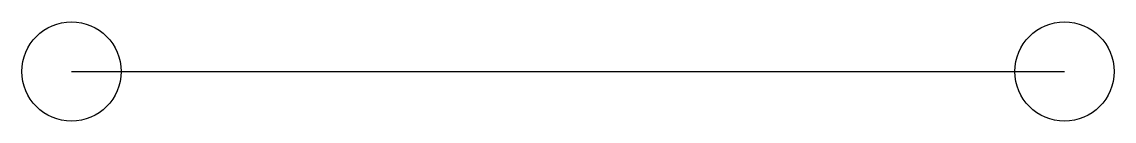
# Model space of a CAD drawing. Header units: metres. Extents: x -5 to 105, y -5 to 5.
import ezdxf

# ---------------------------------------------------------------- set-up
doc = ezdxf.new("R2010")
doc.units = ezdxf.units.M
doc.layers.add('SINOP_aereo', color=1, linetype='Continuous')
doc.layers.add('SINOP_PDO', color=1, linetype='Continuous')

# ---------------------------------------------------------------- blocks, each defined once
blk = doc.blocks.new('PDO')
at = {"layer": 'SINOP_PDO'}
blk.add_circle((0, 0), 0.5, dxfattribs=at)
at = {"color": 3}
blk.add_attdef('TIPO', (0.5, -0.5), '', height=0.5, dxfattribs=at)

msp = doc.modelspace()

# ---------------------------------------------------------------- linework, layer by layer
at = {"layer": 'SINOP_AEREO'}
msp.add_line((0, 0), (100, 0), dxfattribs=at)

# ---------------------------------------------------------------- block references
at = {"xscale": 10, "yscale": 10}
for p in [(0, 0), (100, 0)]:
    msp.add_blockref('PDO', p, dxfattribs=at)

doc.saveas('drawing.dxf')
